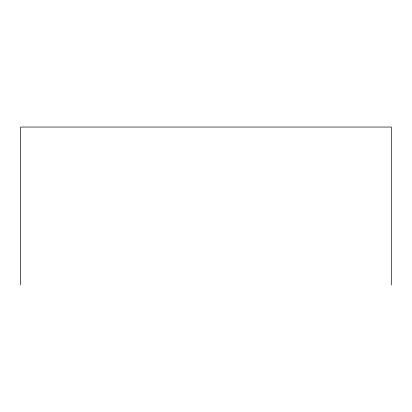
<?xml version="1.0" encoding="UTF-8"?>
<svg xmlns="http://www.w3.org/2000/svg" width="412" height="412" viewBox="0 0 412 412"><rect width="100%" height="100%" fill="white"/><g stroke="black" fill="none" stroke-linecap="round" stroke-linejoin="round"><path stroke-width="0.62" d="M391.4 284.95L391.4 127.05L20.6 127.05L20.6 284.95"/></g></svg>
